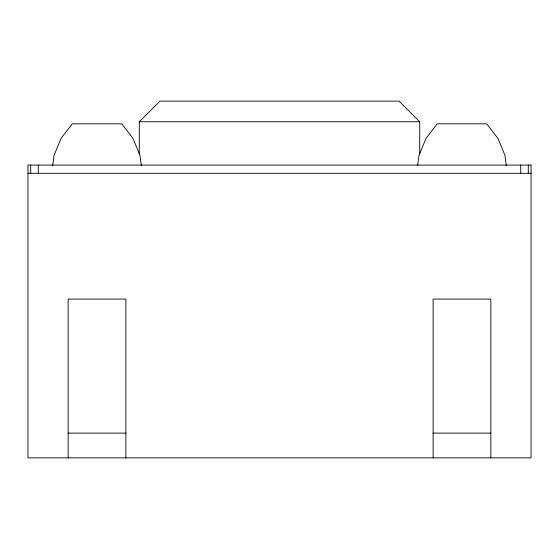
<?xml version="1.0" encoding="UTF-8"?>
<svg xmlns="http://www.w3.org/2000/svg" width="559" height="559" viewBox="0 0 559 559"><rect width="100%" height="100%" fill="white"/><g stroke="black" fill="none" stroke-linecap="round" stroke-linejoin="round"><path stroke-width="0.84" d="M52.686 165.611L54.048 155.339L61.057 138.429L72.279 123.825L121.764 123.825L132.993 138.429L139.995 155.339L141.364 165.611M417.636 165.611L419.005 155.339L426.007 138.429L437.236 123.825L486.721 123.825L497.943 138.429L504.952 155.339L506.314 165.611M139.289 154.41L139.289 121.764L159.909 101.144L399.091 101.144L419.711 121.764L419.711 154.41M139.289 121.764L419.711 121.764M27.95 173.311L531.05 173.311M68.156 433.113L125.887 433.113M433.113 433.113L490.844 433.113M528.29 165.066L528.29 173.311M520.743 165.066L520.743 173.311M490.844 457.856L490.844 299.086L433.113 299.086L433.113 457.856M125.887 457.856L125.887 299.086L68.156 299.086L68.156 457.856M38.257 165.066L38.257 173.311M30.71 165.066L30.71 173.311M531.05 165.066L27.95 165.066L27.95 457.856L531.05 457.856L531.05 165.066"/></g></svg>
